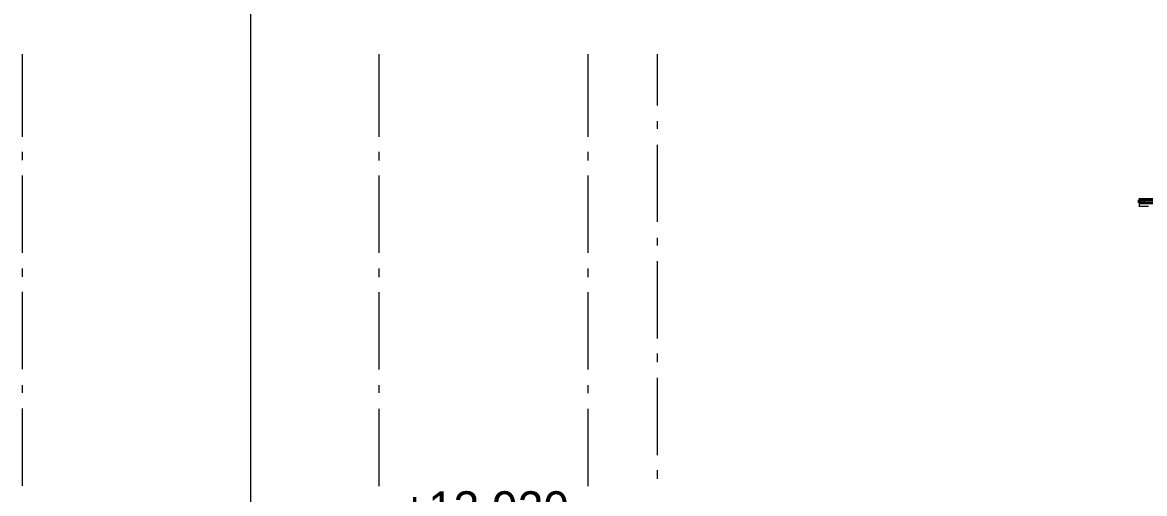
# Model space of a CAD drawing. Header units: millimetres. Extents: x -135211 to 49383, y -8033 to 228499.
# Drawn here: x -54899 to -47643, y 63136 to 66180 of the extents above; entities that cross this region are included whole.
import ezdxf

# ---------------------------------------------------------------- set-up
doc = ezdxf.new("R2010")
doc.units = ezdxf.units.MM
doc.layers.add('PDF _Геометрия', color=7, linetype='Continuous', true_color=0x1d1d1d)
doc.layers.add('PDF _Сплошная заливка', color=7, linetype='Continuous', true_color=0xffffff)
doc.layers.add('PDF _Текст', color=7, linetype='Continuous')

msp = doc.modelspace()

# ---------------------------------------------------------------- linework, layer by layer
at = {"layer": 'PDF _Геометрия', "color": 7, "lineweight": 9}
for points in [[(-53425.3, 67232.6), (-53425.3, 58834)], [(-54899.3, 65442.1), (-54899.3, 65975.4)], [(-52591.8, 65441.4), (-52591.8, 65974.8)], [(-51240.6, 65441.3), (-51240.6, 65974.7)], [(-50793.1, 65644.7), (-50793.1, 65974.9)], [(-50793.1, 65492.3), (-50793.1, 65543.1)], [(-50793.1, 64891.2), (-50793.1, 65390.7)], [(-54899.3, 65289.7), (-54899.3, 65344.7)], [(-52591.8, 65289), (-52591.8, 65344)], [(-51240.6, 65288.9), (-51240.6, 65343.9)], [(-54899.3, 64692.8), (-54899.3, 65192.3)], [(-52591.8, 64692.1), (-52591.8, 65191.7)], [(-51240.6, 64692), (-51240.6, 65191.6)], [(-42159.4, 65035.4), (-42159.4, 65039.6), (-47679.3, 65039.6)], [(-47678.3, 65039.5), (-47678.3, 65035.2)], [(-47678.3, 65018.3), (-47678.3, 64992.9)], [(-47680.4, 64993.2), (-47616.9, 64993.2)], [(-50793.1, 64738.8), (-50793.1, 64789.5)], [(-54899.3, 64536.2), (-54899.3, 64591.2)], [(-52591.8, 64535.5), (-52591.8, 64590.5)], [(-51240.6, 64535.4), (-51240.6, 64590.4)], [(-50793.1, 64137.6), (-50793.1, 64637.1)], [(-54899.3, 63939.3), (-54899.3, 64438.8)], [(-52591.8, 63938.6), (-52591.8, 64438.1)], [(-51240.6, 63938.5), (-51240.6, 64438)], [(-50793.1, 63985.2), (-50793.1, 64040.3)], [(-50793.1, 63384.1), (-50793.1, 63883.6)], [(-54899.3, 63786.9), (-54899.3, 63837.7)], [(-52591.8, 63786.2), (-52591.8, 63837)], [(-51240.6, 63786.1), (-51240.6, 63836.8)], [(-54899.3, 63185.8), (-54899.3, 63685.3)], [(-52591.8, 63185), (-52591.8, 63684.6)], [(-51240.6, 63184.9), (-51240.6, 63684.5)], [(-50793.1, 63231.7), (-50793.1, 63286.7)]]:
    msp.add_lwpolyline(points, dxfattribs=at)
at = {"layer": 'PDF _Геометрия', "color": 7, "lineweight": 40}
for points in [[(-47679.3, 65014.2), (-42159.4, 65014.2), (-42159.4, 65035.4), (-47679.3, 65035.4)], [(-47678.3, 65035.2), (-47678.3, 65014)]]:
    msp.add_lwpolyline(points, dxfattribs=at)
at = {"layer": 'PDF _Геометрия', "lineweight": 9}
for points in [[(-47677.6, 65018.2), (-47660.8, 65035.1)], [(-47655.4, 65014.4), (-47634.4, 65035.5)]]:
    msp.add_lwpolyline(points, dxfattribs=at)
at = {"layer": 'PDF _Сплошная заливка', "lineweight": 5, "transparency": 33554559}
msp.add_solid([(-47679.3, 65035.4), (-42159.4, 65035.4), (-47679.3, 65014.2), (-42159.4, 65014.2)], dxfattribs=at)

# ---------------------------------------------------------------- texts
at = {"layer": 'PDF _Текст', "insert": (-52450.1, 63018.9), "char_height": 222.7, "attachment_point": 4, "style": ''}
msp.add_mtext('+13,920', dxfattribs=at)

doc.saveas('drawing.dxf')
